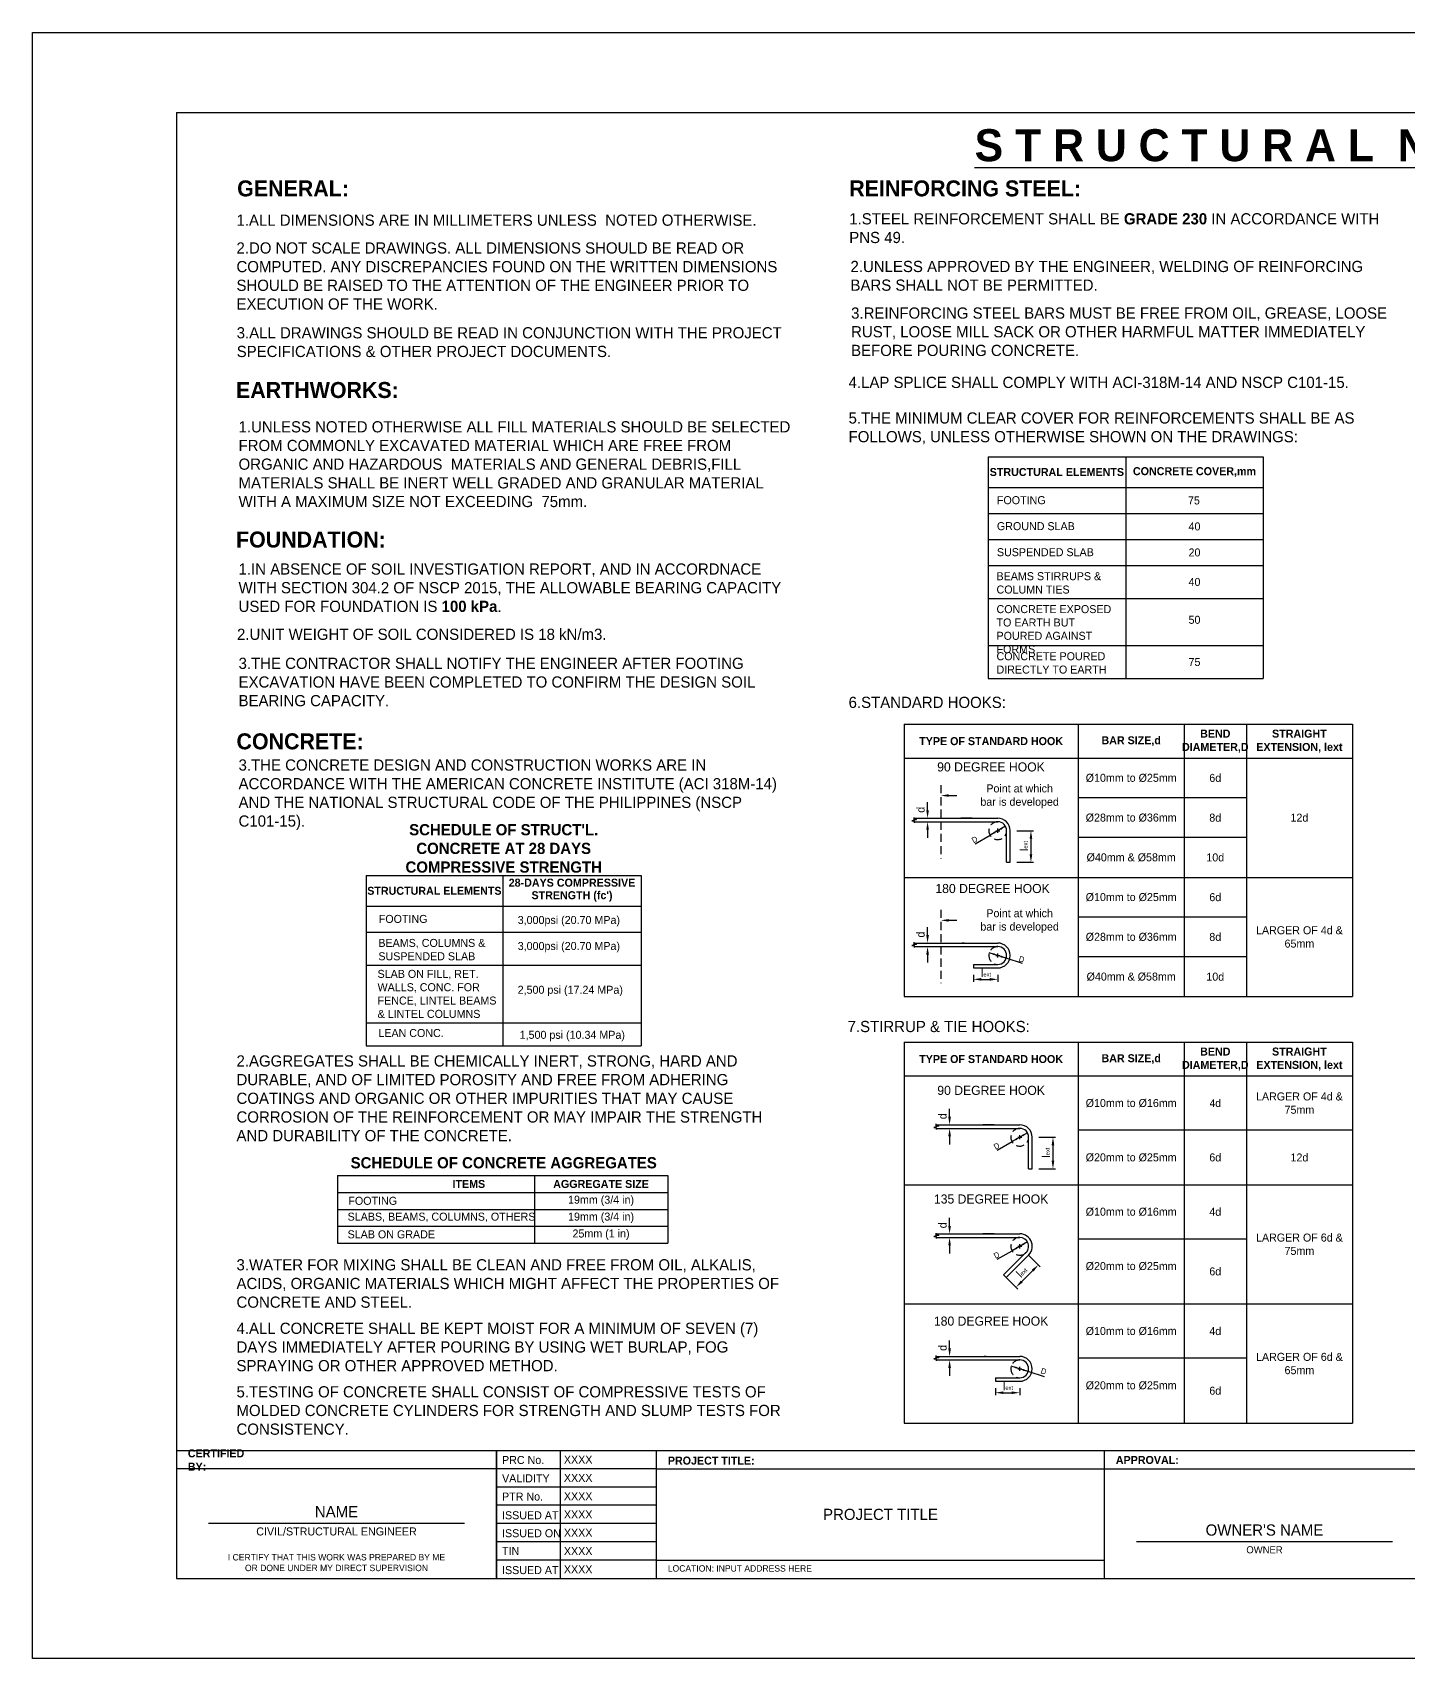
# Paper-space layout 'S1' of a CAD drawing. Header units: millimetres. Extents: x -179 to 583, y -1690 to -1182.
# Drawn here: x -179 to 251, y -1690 to -1182 of the extents above; entities that cross this region are included whole.
import ezdxf
from ezdxf.enums import TextEntityAlignment as Align

# ---------------------------------------------------------------- set-up
doc = ezdxf.new("R2010")
doc.units = ezdxf.units.MM
doc.linetypes.add('HIDDEN2', pattern=[4.7625, 3.175, -1.5875])
for name, color, linetype in [('G-ANNO-DIM', 106, 'Continuous'), ('G-ANNO-SYMBOLS', 4, 'Continuous'), ('G-ANNO-TEXT', 7, 'Continuous'), ('TB-BORDER THIN', 82, 'Continuous'), ('TB-BORDER THK', 152, 'Continuous'), ('TB-TEXT', 240, 'Continuous')]:
    doc.layers.add(name, color=color, linetype=linetype)
doc.layers.add('G-PAPER', color=176, linetype='Continuous', plot=False)
doc.styles.add('Century', font='GOTHIC.TTF')
doc.styles.add('Century Bold', font='GOTHICB.TTF')

# ---------------------------------------------------------------- blocks, each defined once
blk = doc.blocks.new('Project_Title')
at = {"layer": 'TB-TEXT', "insert": (70, 14.29), "char_height": 3.5, "width": 95.4462, "attachment_point": 5, "style": 'Century'}
blk.add_mtext('PROJECT TITLE', dxfattribs=at)
blk = doc.blocks.new('Project_Address')
at = {"layer": 'TB-TEXT', "insert": (3.54, 3.12), "char_height": 2, "width": 134.8115, "attachment_point": 4, "style": 'Century'}
blk.add_mtext('LOCATION: INPUT ADDRESS HERE', dxfattribs=at)
blk = doc.blocks.new('Project_Owner')
at = {"layer": 'TB-TEXT', "style": 'Century'}
blk.add_text("OWNER'S NAME", height=3.5, dxfattribs=at).set_placement((50, 13.38), align=Align.CENTER)
blk = doc.blocks.new('Tblock_20X30_Structl')
at = {"layer": 'G-PAPER', "ltscale": 100}
blk.add_lwpolyline([(0, 508), (762, 508), (762, 0), (0, 0)], close=True, dxfattribs=at)
at = {"layer": 'TB-BORDER THIN'}
for p, q in [((145, 59.29), (45, 59.29)), ((195, 59.29), (145, 59.29)), ((195, 59.29), (335, 59.29)), ((335, 59.29), (435, 59.29)), ((195, 53.57), (145, 53.57)), ((195, 47.86), (145, 47.86)), ((135, 42.14), (55, 42.14)), ((195, 42.14), (145, 42.14)), ((195, 36.43), (145, 36.43)), ((425, 36.43), (345, 36.43)), ((195, 30.71), (145, 30.71)), ((195, 30.71), (335, 30.71))]:
    blk.add_line(p, q, dxfattribs=at)
at = {"layer": 'TB-BORDER THK'}
for p, q in [((45, 483), (45, 25)), ((45, 483), (737, 483)), ((45, 65), (737, 65)), ((145, 65), (145, 25)), ((145, 25), (145, 65)), ((165, 25), (165, 65)), ((195, 25), (195, 65)), ((335, 25), (335, 65)), ((45, 25), (737, 25))]:
    blk.add_line(p, q, dxfattribs=at)
for name, p in [('Project_Title', (195, 30.71)), ('Project_Owner', (335, 25)), ('Project_Address', (195, 25))]:
    blk.add_blockref(name, p)
at = {"layer": 'TB-TEXT', "color": 7, "style": 'Century'}
blk.add_text('NAME', height=3.5, dxfattribs=at).set_placement((95, 44.09), align=Align.CENTER)
at = {"layer": 'TB-TEXT'}
for s, insert, char_height, width, attachment_point, style in [('CERTIFIED BY:', (48.54, 62), 2.5, 22.6493, 4, 'Century Bold'), ('PRC No.', (146.73, 62), 2.5, 22.6493, 4, 'Century'), ('PROJECT TITLE:', (198.54, 61.81), 2.5, 33.4675, 4, 'Century Bold'), ('APPROVAL:', (338.54, 62), 2.5, 33.4675, 4, 'Century Bold'), ('VALIDITY', (146.73, 56.29), 2.5, 22.6493, 4, 'Century'), ('PTR No. ', (146.73, 50.58), 2.5, 22.6493, 4, 'Century'), ('ISSUED AT ', (146.73, 44.73), 2.5, 22.6493, 4, 'Century'), ('ISSUED ON', (146.73, 39.11), 2.5, 22.6493, 4, 'Century'), ('TIN', (146.73, 33.61), 2.5, 22.6493, 4, 'Century'), ('OWNER', (385, 33.95), 2.215, 70.8835, 5, 'Century'), ('ISSUED AT', (146.73, 27.59), 2.5, 22.6493, 4, 'Century')]:
    blk.add_mtext(s, dxfattribs=dict(at, insert=insert, char_height=char_height, width=width, attachment_point=attachment_point, style=style))
at = {"layer": 'TB-TEXT', "color": 7, "style": 'Century'}
for s, insert, char_height, width, attachment_point in [('XXXX', (166.06, 62.14), 2.5, 28.9356, 4), ('XXXX', (166.06, 56.43), 2.5, 28.9356, 4), ('XXXX', (166.06, 50.71), 2.5, 28.9356, 4), ('XXXX', (166.06, 45), 2.5, 28.9356, 4), ('CIVIL/STRUCTURAL ENGINEER', (95, 39.67), 2.5, 70.8835, 5), ('XXXX', (166.06, 39.29), 2.5, 28.9356, 4), ('I CERTIFY THAT THIS WORK WAS PREPARED BY ME \\POR DONE UNDER MY DIRECT SUPERVISION', (95, 29.94), 2, 80, 5), ('XXXX', (166.06, 33.57), 2.5, 28.9356, 4), ('XXXX', (166.06, 27.86), 2.5, 28.9356, 4)]:
    blk.add_mtext(s, dxfattribs=dict(at, insert=insert, char_height=char_height, width=width, attachment_point=attachment_point))

psp = doc.layouts.new('S1')

# ---------------------------------------------------------------- linework, layer by layer
at = {"color": 6}
for p, q in [((120.03, -1314.96), (206.04, -1314.96)), ((120.03, -1314.96), (120.03, -1384.26)), ((163.04, -1314.96), (163.04, -1384.26)), ((206.04, -1314.96), (206.04, -1384.26)), ((120.03, -1324.59), (206.04, -1324.59)), ((120.03, -1384.26), (206.04, -1384.26)), ((-74.33, -1445.79), (11.68, -1445.79)), ((-74.33, -1445.79), (-74.33, -1499.01)), ((-31.65, -1445.79), (-31.65, -1499.01)), ((11.68, -1445.79), (11.68, -1499.01)), ((-74.33, -1455.42), (11.68, -1455.42)), ((-74.33, -1499.01), (11.68, -1499.01)), ((-83.22, -1539.57), (19.92, -1539.57)), ((-83.22, -1539.57), (-83.22, -1560.68)), ((-21.73, -1539.57), (-21.73, -1560.68)), ((19.92, -1539.57), (19.92, -1560.68)), ((-83.22, -1544.84), (19.92, -1544.84)), ((-83.22, -1560.68), (19.92, -1560.68))]:
    psp.add_line(p, q, dxfattribs=at)
for p, q in [((120.03, -1332.71), (206.04, -1332.71)), ((120.03, -1340.84), (206.04, -1340.84)), ((120.03, -1348.96), (206.04, -1348.96)), ((120.03, -1359.25), (206.04, -1359.25)), ((120.03, -1373.97), (206.04, -1373.97)), ((-74.33, -1463.54), (11.68, -1463.54)), ((-74.33, -1473.84), (11.68, -1473.84)), ((-74.33, -1491.89), (11.68, -1491.89)), ((-83.22, -1550.12), (19.92, -1550.12)), ((-83.22, -1555.4), (19.92, -1555.4))]:
    psp.add_line(p, q)
at = {"layer": 'G-ANNO-DIM', "linetype": 'HIDDEN2', "ltscale": 0.8}
for p, q in [((105.27, -1417.55), (105.27, -1440.51)), ((105.27, -1456.53), (105.27, -1479.5))]:
    psp.add_line(p, q, dxfattribs=at)
at = {"layer": 'G-ANNO-DIM', "ltscale": 0.2}
for p, q in [((107.77, -1420.84), (110.27, -1420.84)), ((101.13, -1425.43), (101.13, -1422.93)), ((97.72, -1428.3), (96.24, -1428.74)), ((96.24, -1428.74), (96.98, -1428.74)), ((96.98, -1428.3), (96.98, -1427.69)), ((96.98, -1427.93), (123.06, -1427.93)), ((96.98, -1428.3), (97.72, -1428.3)), ((96.98, -1428.74), (96.98, -1429.35)), ((96.98, -1429.04), (123.06, -1429.04)), ((99.74, -1427.93), (100.33, -1427.93)), ((99.74, -1429.04), (100.33, -1429.04)), ((101.13, -1431.54), (101.13, -1434.04)), ((115.09, -1427.93), (111.49, -1427.93)), ((125.46, -1430.44), (120.65, -1433.2)), ((122.42, -1431.82), (123.69, -1431.82)), ((123.06, -1432.46), (123.06, -1431.18)), ((125.83, -1441.68), (125.83, -1431.82)), ((126.94, -1441.68), (126.94, -1431.82)), ((129.07, -1431.82), (134.24, -1431.82)), ((116.01, -1435.87), (120.65, -1433.2)), ((133.44, -1434.32), (133.44, -1439.18)), ((125.83, -1441.68), (126.94, -1441.68)), ((129.07, -1441.68), (134.24, -1441.68)), ((101.13, -1464.42), (101.13, -1461.92)), ((107.77, -1459.82), (110.27, -1459.82)), ((97.72, -1467.26), (96.24, -1467.7)), ((96.24, -1467.7), (96.98, -1467.7)), ((96.98, -1467.26), (96.98, -1466.65)), ((96.98, -1466.92), (123.06, -1466.92)), ((96.98, -1467.26), (97.72, -1467.26)), ((96.98, -1467.7), (96.98, -1468.31)), ((96.98, -1468.03), (123.06, -1468.03)), ((99.74, -1466.92), (100.33, -1466.92)), ((99.74, -1468.03), (100.33, -1468.03)), ((112.6, -1466.92), (111.91, -1466.92)), ((101.13, -1470.53), (101.13, -1473.03)), ((125.69, -1471.67), (120.42, -1469.94)), ((122.42, -1470.81), (123.69, -1470.81)), ((123.06, -1471.44), (123.06, -1470.17)), ((130.78, -1473.33), (125.69, -1471.67)), ((115.46, -1473.58), (123.06, -1473.58)), ((115.46, -1473.58), (115.46, -1474.69)), ((115.46, -1474.69), (123.06, -1474.69)), ((115.46, -1476.82), (115.46, -1479.06)), ((117.96, -1478.26), (120.56, -1478.26)), ((123.06, -1476.82), (123.06, -1479.06)), ((108.01, -1521.2), (108.01, -1518.7)), ((103.86, -1524.06), (103.86, -1523.45)), ((103.86, -1523.7), (129.94, -1523.7)), ((106.62, -1523.7), (107.21, -1523.7)), ((121.97, -1523.7), (118.37, -1523.7)), ((104.6, -1524.06), (103.12, -1524.5)), ((103.12, -1524.5), (103.86, -1524.5)), ((103.86, -1524.06), (104.6, -1524.06)), ((103.86, -1524.5), (103.86, -1525.12)), ((103.86, -1524.81), (129.94, -1524.81)), ((106.62, -1524.81), (107.21, -1524.81)), ((108.01, -1527.31), (108.01, -1529.81)), ((122.89, -1531.64), (127.53, -1528.97)), ((132.34, -1526.2), (127.53, -1528.97)), ((129.3, -1527.59), (130.57, -1527.59)), ((129.94, -1528.22), (129.94, -1526.95)), ((132.71, -1537.44), (132.71, -1527.59)), ((133.82, -1537.44), (133.82, -1527.59)), ((135.95, -1527.59), (141.12, -1527.59)), ((140.32, -1530.09), (140.32, -1534.94)), ((132.71, -1537.44), (133.82, -1537.44)), ((135.95, -1537.44), (141.12, -1537.44)), ((108.01, -1555.27), (108.01, -1552.77)), ((104.6, -1558.14), (103.12, -1558.58)), ((103.12, -1558.58), (103.86, -1558.58)), ((103.86, -1558.14), (103.86, -1557.53)), ((103.86, -1557.77), (129.94, -1557.77)), ((103.86, -1558.14), (104.6, -1558.14)), ((103.86, -1558.58), (103.86, -1559.19)), ((103.86, -1558.89), (129.94, -1558.89)), ((106.62, -1557.77), (107.21, -1557.77)), ((106.62, -1558.89), (107.21, -1558.89)), ((121.97, -1557.77), (118.37, -1557.77)), ((108.01, -1561.39), (108.01, -1563.89)), ((122.89, -1565.71), (127.53, -1563.04)), ((124.91, -1570.58), (131.88, -1563.6)), ((125.7, -1571.36), (132.67, -1564.39)), ((132.34, -1560.28), (127.53, -1563.04)), ((129.3, -1561.66), (130.57, -1561.66)), ((129.94, -1562.3), (129.94, -1561.02)), ((132.67, -1564.39), (136.32, -1568.04)), ((133.99, -1569.25), (130.55, -1572.68)), ((125.7, -1571.36), (124.91, -1570.58)), ((125.7, -1571.36), (129.35, -1575.02)), ((108.01, -1593.56), (108.01, -1591.06)), ((104.6, -1596.43), (103.12, -1596.87)), ((103.12, -1596.87), (103.86, -1596.87)), ((103.86, -1596.43), (103.86, -1595.82)), ((103.86, -1596.06), (129.94, -1596.06)), ((103.86, -1596.43), (104.6, -1596.43)), ((103.86, -1596.87), (103.86, -1597.48)), ((103.86, -1597.18), (129.94, -1597.18)), ((106.62, -1596.06), (107.21, -1596.06)), ((106.62, -1597.18), (107.21, -1597.18)), ((108.01, -1599.68), (108.01, -1602.18)), ((119.48, -1596.06), (118.79, -1596.06)), ((132.57, -1600.81), (127.3, -1599.09)), ((129.3, -1599.95), (130.57, -1599.95)), ((129.94, -1600.59), (129.94, -1599.31)), ((122.34, -1602.73), (129.94, -1602.73)), ((122.34, -1602.73), (122.34, -1603.84)), ((122.34, -1603.84), (129.94, -1603.84)), ((137.66, -1602.48), (132.57, -1600.81)), ((122.34, -1605.96), (122.34, -1608.21)), ((124.84, -1607.41), (127.44, -1607.41)), ((129.94, -1605.96), (129.94, -1608.21))]:
    psp.add_line(p, q, dxfattribs=at)
at = {"layer": 'G-ANNO-DIM', "linetype": 'HIDDEN2', "ltscale": 0.8}
for centre, end in [((123.06, -1431.82), 341.8887), ((123.06, -1470.81), 270), ((129.94, -1527.59), 341.8887), ((129.94, -1561.66), 341.8887), ((129.94, -1599.95), 270)]:
    psp.add_arc(centre, 2.78, 90, end, dxfattribs=at)
at = {"layer": 'G-ANNO-DIM', "ltscale": 0.2}
for centre, radius, start in [((123.06, -1431.82), 3.89, 0), ((123.06, -1431.82), 2.78, 0), ((123.06, -1470.81), 3.89, 270), ((123.06, -1470.81), 2.78, 270), ((129.94, -1527.59), 3.89, 0), ((129.94, -1527.59), 2.78, 0), ((129.94, -1561.66), 3.89, 308.3104), ((129.94, -1561.66), 2.78, 307.0809), ((129.94, -1599.95), 3.89, 270), ((129.94, -1599.95), 2.78, 270)]:
    psp.add_arc(centre, radius, start, 90, dxfattribs=at)
for points in [[(107.77, -1420.42), (107.77, -1421.25), (105.27, -1420.84)], [(100.72, -1425.43), (101.55, -1425.43), (101.13, -1427.93)], [(100.72, -1431.54), (101.55, -1431.54), (101.13, -1429.04)], [(122.04, -1432.07), (122.33, -1432.58), (120.65, -1433.2)], [(123.78, -1431.06), (124.08, -1431.57), (125.46, -1430.44)], [(133.02, -1434.32), (133.85, -1434.32), (133.44, -1431.82)], [(133.02, -1439.18), (133.85, -1439.18), (133.44, -1441.68)], [(107.77, -1459.41), (107.77, -1460.24), (105.27, -1459.82)], [(100.72, -1464.42), (101.55, -1464.42), (101.13, -1466.92)], [(100.72, -1470.53), (101.55, -1470.53), (101.13, -1468.03)], [(122.19, -1470.21), (122.01, -1470.77), (120.42, -1469.94)], [(124.11, -1470.84), (123.92, -1471.4), (125.69, -1471.67)], [(117.96, -1477.84), (117.96, -1478.68), (115.46, -1478.26)], [(120.56, -1477.84), (120.56, -1478.68), (123.06, -1478.26)], [(107.6, -1521.2), (108.43, -1521.2), (108.01, -1523.7)], [(107.6, -1527.31), (108.43, -1527.31), (108.01, -1524.81)], [(128.92, -1527.83), (129.21, -1528.34), (127.53, -1528.97)], [(130.66, -1526.83), (130.96, -1527.34), (132.34, -1526.2)], [(139.9, -1530.09), (140.73, -1530.09), (140.32, -1527.59)], [(139.9, -1534.94), (140.73, -1534.94), (140.32, -1537.44)], [(107.6, -1555.27), (108.43, -1555.27), (108.01, -1557.77)], [(107.6, -1561.39), (108.43, -1561.39), (108.01, -1558.89)], [(128.92, -1561.91), (129.21, -1562.42), (127.53, -1563.04)], [(130.66, -1560.9), (130.96, -1561.41), (132.34, -1560.28)], [(133.69, -1568.95), (134.28, -1569.54), (135.76, -1567.48)], [(130.26, -1572.39), (130.85, -1572.98), (128.78, -1574.45)], [(107.6, -1593.56), (108.43, -1593.56), (108.01, -1596.06)], [(107.6, -1599.68), (108.43, -1599.68), (108.01, -1597.18)], [(129.07, -1599.36), (128.89, -1599.92), (127.3, -1599.09)], [(130.99, -1599.98), (130.8, -1600.54), (132.57, -1600.81)], [(124.84, -1606.99), (124.84, -1607.82), (122.34, -1607.41)], [(127.44, -1606.99), (127.44, -1607.82), (129.94, -1607.41)]]:
    psp.add_solid(points, dxfattribs=at)
at = {"layer": 'G-ANNO-SYMBOLS', "color": 6}
for p, q in [((93.78, -1398.57), (93.78, -1483.65)), ((93.78, -1398.57), (233.89, -1398.57)), ((148.2, -1398.57), (148.2, -1483.65)), ((181.32, -1398.57), (181.32, -1483.65)), ((200.77, -1398.57), (200.77, -1483.65)), ((233.89, -1398.57), (233.89, -1483.65)), ((93.78, -1409.13), (233.89, -1409.13)), ((93.78, -1446.39), (233.89, -1446.39)), ((93.78, -1483.65), (233.89, -1483.65)), ((93.78, -1497.9), (93.78, -1616.94)), ((93.78, -1497.9), (233.89, -1497.9)), ((148.2, -1497.9), (148.2, -1616.94)), ((181.32, -1497.9), (181.32, -1616.94)), ((200.77, -1497.9), (200.77, -1616.94)), ((233.89, -1497.9), (233.89, -1616.94)), ((93.78, -1508.45), (233.89, -1508.45)), ((93.78, -1542.41), (233.89, -1542.41)), ((93.78, -1579.68), (233.89, -1579.68)), ((93.78, -1616.94), (233.89, -1616.94))]:
    psp.add_line(p, q, dxfattribs=at)
at = {"layer": 'G-ANNO-SYMBOLS'}
for p, q in [((200.77, -1421.55), (148.2, -1421.55)), ((200.77, -1433.97), (148.2, -1433.97)), ((200.77, -1458.81), (148.2, -1458.81)), ((200.77, -1471.23), (148.2, -1471.23)), ((233.89, -1525.43), (148.2, -1525.43)), ((200.77, -1559.39), (148.2, -1559.39)), ((200.77, -1596.66), (148.2, -1596.66))]:
    psp.add_line(p, q, dxfattribs=at)

# ---------------------------------------------------------------- block references
psp.add_blockref('Tblock_20X30_Structl', (-178.58, -1690.44))

# ---------------------------------------------------------------- texts
at = {"style": 'Century'}
for s, insert, char_height, width, attachment_point in [('{\\fCentury Gothic|b1|i0|c0|p34;\\LS T R U C T U R A L  N O T E S}', (212.42, -1217.72), 10, 692, 5), ('{\\fCentury Gothic|b1|i0|c0|p34;GENERAL:}', (-114.62, -1228.64), 5, 87.1864, 1), ('{\\fCentury Gothic|b1|i0|c0|p34;REINFORCING STEEL:}', (76.66, -1228.64), 5, 87.1864, 1), ('{\\fCentury Gothic|b1|i0|c0|p34;EARTHWORKS:}', (-114.99, -1291.63), 5, 87.1864, 1), ('FOOTING', (122.8, -1327.3), 2.5, 38.7217, 1), ('75', (184.38, -1328.65), 2.5, 43.3301, 5), ('GROUND SLAB', (122.8, -1335.42), 2.5, 38.7217, 1), ('40', (184.54, -1336.77), 2.5, 43.3301, 5), ('{\\fCentury Gothic|b1|i0|c0|p34;FOUNDATION:}', (-114.97, -1338.34), 5, 87.1864, 1), ('SUSPENDED SLAB', (122.8, -1343.55), 2.5, 38.7217, 1), ('20', (184.54, -1344.9), 2.5, 43.3301, 5), ('BEAMS STIRRUPS & COLUMN TIES', (122.68, -1351.05), 2.5, 38.7217, 1), ('40', (184.54, -1354.11), 2.5, 43.3301, 5), ('CONCRETE EXPOSED TO EARTH BUT POURED AGAINST FORMS', (122.68, -1361.34), 2.5, 38.7217, 1), ('50', (184.54, -1365.94), 2.5, 43.3301, 5), ('CONCRETE POURED DIRECTLY TO EARTH', (122.68, -1376.06), 2.5, 38.7217, 1), ('75', (184.54, -1379.12), 2.5, 43.3301, 5), ('{\\fCentury Gothic|b1|i0|c0|p34;CONCRETE:}', (-114.83, -1401.4), 5, 87.1864, 1), ('{\\fCentury Gothic|b1|i0|c0|p34;BEND DIAMETER,D}', (191.04, -1403.85), 2.5, 19.4454, 5), ('{\\fCentury Gothic|b1|i0|c0|p34;STRAIGHT EXTENSION, lext}', (217.33, -1403.85), 2.5, 33.1219, 5), ('{\\fCentury Gothic|b1|i0|c0|p34;TYPE OF STANDARD HOOK}', (120.99, -1403.85), 2.5, 54.4189, 5), ('{\\fCentury Gothic|b1|i0|c0|p34;BAR SIZE,d}', (164.76, -1403.85), 2.5, 33.1219, 5), ('90 DEGREE HOOK', (120.95, -1411.91), 2.8463, 63.0853, 5), ('%%C10mm to %%C25mm', (164.76, -1415.34), 2.5, 33.1219, 5), ('6d', (191.04, -1415.34), 2.5, 19.4454, 5), ('%%C28mm to %%C36mm', (164.76, -1427.76), 2.5, 33.1219, 5), ('8d', (191.04, -1427.76), 2.5, 19.4454, 5), ('12d', (217.33, -1427.76), 2.5, 33.1219, 5), ("{\\fCentury Gothic|b1|i0|c0|p34;SCHEDULE OF STRUCT'L. CONCRETE AT 28 DAYS COMPRESSIVE STRENGTH}", (-31.33, -1437.37), 3.5, 86.0107, 5), ('%%C40mm & %%C58mm', (164.76, -1440.18), 2.5, 33.1219, 5), ('10d', (191.04, -1440.18), 2.5, 19.4454, 5), ('180 DEGREE HOOK', (121.44, -1449.9), 2.8463, 63.0853, 5), ('%%C10mm to %%C25mm', (164.76, -1452.6), 2.5, 33.1219, 5), ('6d', (191.04, -1452.6), 2.5, 19.4454, 5), ('FOOTING', (-70.37, -1458.13), 2.5, 14.9092, 1), ('{\\C6;3,000psi (20.70 MPa)}', (-26.95, -1458.46), 2.5, 38.6279, 1), ('\\A1;LARGER OF 4d & 65mm', (217.33, -1465.02), 2.5, 33.1219, 5), ('BEAMS, COLUMNS & SUSPENDED SLAB', (-70.5, -1465.63), 2.5, 38.8441, 1), ('{\\C6;3,000psi (20.70 MPa)}', (-26.95, -1466.58), 2.5, 38.6279, 1), ('%%C28mm to %%C36mm', (164.76, -1465.02), 2.5, 33.1219, 5), ('8d', (191.04, -1465.02), 2.5, 19.4454, 5), ('SLAB ON FILL, RET.  WALLS, CONC. FOR FENCE, LINTEL BEAMS \\P& LINTEL COLUMNS', (-70.75, -1475.3), 2.5, 39.096, 1), ('%%C40mm & %%C58mm', (164.76, -1477.44), 2.5, 33.1219, 5), ('10d', (191.04, -1477.44), 2.5, 19.4454, 5), ('2,500 psi (17.24 MPa)', (-26.97, -1480.26), 2.5, 38.6279, 1), ('LEAN CONC.', (-70.5, -1495.05), 2.5, 38.8506, 4), ('1,500 psi (10.34 MPa)', (-26.34, -1494.34), 2.5, 38.6279, 1), ('{\\fCentury Gothic|b1|i0|c0|p34;TYPE OF STANDARD HOOK}', (120.99, -1503.18), 2.5, 54.4189, 5), ('{\\fCentury Gothic|b1|i0|c0|p34;BAR SIZE,d}', (164.76, -1503.18), 2.5, 33.1219, 5), ('{\\fCentury Gothic|b1|i0|c0|p34;BEND DIAMETER,D}', (191.04, -1503.18), 2.5, 19.4454, 5), ('{\\fCentury Gothic|b1|i0|c0|p34;STRAIGHT EXTENSION, lext}', (217.33, -1503.18), 2.5, 33.1219, 5), ('90 DEGREE HOOK', (120.99, -1512.96), 2.8463, 54.4189, 5), ('\\A1;LARGER OF 4d & 75mm', (217.33, -1516.94), 2.5, 33.1219, 5), ('%%C10mm to %%C16mm', (164.76, -1516.94), 2.5, 33.1219, 5), ('4d', (191.04, -1516.94), 2.375, 19.4454, 5), ('{\\fCentury Gothic|b1|i0|c0|p34;SCHEDULE OF CONCRETE AGGREGATES}', (-31.33, -1535.59), 3.5, 123.6314, 5), ('%%C20mm to %%C25mm', (164.76, -1533.92), 2.5, 33.1219, 5), ('6d', (191.04, -1533.92), 2.5, 19.4454, 5), ('12d', (217.33, -1533.92), 2.5, 33.1219, 5), ('{\\fCentury Gothic|b1|i0|c0|p34;ITEMS}', (-42.23, -1542.2), 2.5, 81.985, 5), ('{\\fCentury Gothic|b1|i0|c0|p34;AGGREGATE SIZE}', (-0.91, -1542.2), 2.5, 41.6464, 5), ('FOOTING', (-79.87, -1546.2), 2.5, 77.1301, 1), ('19mm (3/4 in)', (-0.91, -1547.48), 2.5, 41.6464, 5), ('135 DEGREE HOOK', (120.99, -1546.91), 2.8463, 54.4189, 5), ('SLABS, BEAMS, COLUMNS, OTHERS', (-80.11, -1551.15), 2.5, 77.1301, 1), ('19mm (3/4 in)', (-0.91, -1552.76), 2.5, 41.6464, 5), ('%%C10mm to %%C16mm', (164.76, -1550.9), 2.5, 33.1219, 5), ('4d', (191.04, -1550.9), 2.5, 19.4454, 5), ('SLAB ON GRADE', (-80.11, -1556.67), 2.5, 77.1301, 1), ('25mm (1 in)', (-0.91, -1558.04), 2.5, 41.6464, 5), ('\\A1;LARGER OF 6d & 75mm', (217.33, -1561.04), 2.5, 33.1219, 5), ('%%C20mm to %%C25mm', (164.76, -1567.88), 2.5, 33.1219, 5), ('6d', (191.04, -1569.53), 2.5, 19.4454, 5), ('180 DEGREE HOOK', (120.99, -1585.05), 2.8463, 54.4189, 5), ('%%C10mm to %%C16mm', (164.76, -1588.17), 2.5, 33.1219, 5), ('4d', (191.04, -1588.17), 2.5, 19.4454, 5), ('\\A1;LARGER OF 6d & 65mm', (217.33, -1598.31), 2.5, 33.1219, 5), ('%%C20mm to %%C25mm', (164.76, -1605.14), 2.5, 33.1219, 5), ('6d', (191.04, -1606.8), 2.5, 19.4454, 5)]:
    psp.add_mtext(s, dxfattribs=dict(at, insert=insert, char_height=char_height, width=width, attachment_point=attachment_point))
at = {"char_height": 2.5, "attachment_point": 5, "line_spacing_factor": 0.941432, "style": 'Century'}
for s, insert, width in [('{\\fCentury Gothic|b1|i0|c0|p34;STRUCTURAL ELEMENTS}', (141.54, -1319.77), 43.0054), ('{\\fCentury Gothic|b1|i0|c0|p34;CONCRETE COVER,mm}', (184.54, -1319.77), 43.0054), ("{\\fCentury Gothic|b1|i0|c0|p34;28-DAYS COMPRESSIVE STRENGTH (fc')}", (-9.99, -1450.39), 43.3301), ('{\\fCentury Gothic|b1|i0|c0|p34;STRUCTURAL ELEMENTS}', (-52.99, -1450.61), 42.6807)]:
    psp.add_mtext(s, dxfattribs=dict(at, insert=insert, width=width))
at = {"layer": 'G-ANNO-DIM', "style": 'Century'}
for rotation, p in [(29.9102, (115.54, -1435.76)), (341.8887, (129.44, -1472.55)), (29.9102, (122.42, -1531.53)), (29.9102, (122.42, -1565.6)), (341.8887, (136.32, -1601.28))]:
    psp.add_text('D', height=1.77, rotation=rotation, dxfattribs=at).set_placement(p)
at = {"layer": 'G-ANNO-DIM', "ltscale": 0.2, "char_height": 2.5, "width": 36.0415, "attachment_point": 5, "style": 'Century'}
for insert in [(129.9, -1421.07), (129.9, -1460.06)]:
    psp.add_mtext('\\A1;Point at which\\Pbar is developed', dxfattribs=dict(at, insert=insert))
at = {"layer": 'G-ANNO-DIM', "ltscale": 0.2, "attachment_point": 5, "style": 'Century'}
for s, insert, char_height, rotation in [('\\A1;d', (98.96, -1425.28), 2.5, 90), ('\\A1;ext', (131.75, -1436.22), 1.304, 90), ('\\A1;l', (131.27, -1437.81), 2.5, 90), ('\\A1;d', (98.96, -1464.27), 2.5, 90), ('\\A1;d', (105.84, -1521.05), 2.5, 90), ('\\A1;l', (138.15, -1533.57), 2.5, 90), ('\\A1;ext', (138.62, -1531.99), 1.304, 90), ('\\A1;d', (105.84, -1555.12), 2.5, 90), ('\\A1;l', (129.67, -1570.49), 2.5, 45), ('\\A1;ext', (131.13, -1569.71), 1.304, 45), ('\\A1;d', (105.84, -1593.41), 2.5, 90)]:
    psp.add_mtext(s, dxfattribs=dict(at, insert=insert, char_height=char_height, rotation=rotation))
for s, insert, char_height in [('\\A1;l', (118.2, -1476.24), 2.5), ('\\A1;ext', (119.78, -1476.72), 1.304), ('\\A1;l', (125.08, -1605.39), 2.5), ('\\A1;ext', (126.66, -1605.86), 1.304)]:
    psp.add_mtext(s, dxfattribs=dict(at, insert=insert, char_height=char_height))
at = {"layer": 'G-ANNO-TEXT', "color": 7, "char_height": 3.5, "attachment_point": 1, "style": 'Century'}
for s, insert, width in [('1.ALL DIMENSIONS ARE IN MILLIMETERS UNLESS  NOTED OTHERWISE.', (-114.84, -1239.32), 173.4952), ('1.STEEL REINFORCEMENT SHALL BE {\\fCentury Gothic|b1|i0|c0|p34;\\C6;GRADE 230} IN ACCORDANCE WITH PNS 49.', (76.66, -1238.89), 173.2861), ('2.DO NOT SCALE DRAWINGS. ALL DIMENSIONS SHOULD BE READ OR COMPUTED. ANY DISCREPANCIES FOUND ON THE WRITTEN DIMENSIONS SHOULD BE RAISED TO THE ATTENTION OF THE ENGINEER PRIOR TO EXECUTION OF THE WORK.', (-114.84, -1248), 173.4952), ('2.UNLESS APPROVED BY THE ENGINEER, WELDING OF REINFORCING BARS SHALL NOT BE PERMITTED.', (77.04, -1253.78), 172.904), ('3.REINFORCING STEEL BARS MUST BE FREE FROM OIL, GREASE, LOOSE RUST, LOOSE MILL SACK OR OTHER HARMFUL MATTER IMMEDIATELY BEFORE POURING CONCRETE.', (77.24, -1268.34), 172.7053), ('3.ALL DRAWINGS SHOULD BE READ IN CONJUNCTION WITH THE PROJECT SPECIFICATIONS & OTHER PROJECT DOCUMENTS. ', (-114.77, -1274.5), 173.4319), ('4.LAP SPLICE SHALL COMPLY WITH ACI-318M-14 AND NSCP C101-15.', (76.45, -1290), 183.1784), ('1.UNLESS NOTED OTHERWISE ALL FILL MATERIALS SHOULD BE SELECTED FROM COMMONLY EXCAVATED MATERIAL WHICH ARE FREE FROM ORGANIC AND HAZARDOUS  MATERIALS AND GENERAL DEBRIS,FILL MATERIALS SHALL BE INERT WELL GRADED AND GRANULAR MATERIAL WITH A MAXIMUM SIZE NOT EXCEEDING  75mm.', (-114.19, -1303.88), 172.8517), ('5.THE MINIMUM CLEAR COVER FOR REINFORCEMENTS SHALL BE AS FOLLOWS, UNLESS OTHERWISE SHOWN ON THE DRAWINGS:', (76.44, -1301.12), 173.5045), ('1.IN ABSENCE OF SOIL INVESTIGATION REPORT, AND IN ACCORDNACE WITH SECTION 304.2 OF NSCP 2015, THE ALLOWABLE BEARING CAPACITY USED FOR FOUNDATION IS {\\fCentury Gothic|b1|i0|c0|p34;\\C6;100 kPa}.', (-114.19, -1348.31), 172.8517), ('\\pi-10.5,l10.5,t10.5;2.UNIT WEIGHT OF SOIL CONSIDERED IS 18 kN/m3.', (-114.67, -1368.7), 173.3254), ('3.THE CONTRACTOR SHALL NOTIFY THE ENGINEER AFTER FOOTING EXCAVATION HAVE BEEN COMPLETED TO CONFIRM THE DESIGN SOIL BEARING CAPACITY.', (-114.19, -1377.77), 172.8517), ('\\pi-10.5,l10.5,t10.5;6.STANDARD HOOKS:', (76.45, -1389.97), 183.1877), ('3.THE CONCRETE DESIGN AND CONSTRUCTION WORKS ARE IN ACCORDANCE WITH THE AMERICAN CONCRETE INSTITUTE (ACI 318M-14) AND THE NATIONAL STRUCTURAL CODE OF THE PHILIPPINES (NSCP C101-15).', (-114.19, -1409.54), 172.8517), ('\\pi-10.5,l10.5,t10.5;7.STIRRUP & TIE HOOKS:', (76.14, -1491.24), 183.1877), ('2.AGGREGATES SHALL BE CHEMICALLY INERT, STRONG, HARD AND DURABLE, AND OF LIMITED POROSITY AND FREE FROM ADHERING COATINGS AND ORGANIC OR OTHER IMPURITIES THAT MAY CAUSE CORROSION OF THE REINFORCEMENT OR MAY IMPAIR THE STRENGTH AND DURABILITY OF THE CONCRETE.', (-114.83, -1502), 173.4865), ('3.WATER FOR MIXING SHALL BE CLEAN AND FREE FROM OIL, ALKALIS, ACIDS, ORGANIC MATERIALS WHICH MIGHT AFFECT THE PROPERTIES OF CONCRETE AND STEEL.', (-114.83, -1565.69), 173.4865), ('4.ALL CONCRETE SHALL BE KEPT MOIST FOR A MINIMUM OF SEVEN (7) DAYS IMMEDIATELY AFTER POURING BY USING WET BURLAP, FOG SPRAYING OR OTHER APPROVED METHOD.', (-114.83, -1585.53), 173.4865), ('5.TESTING OF CONCRETE SHALL CONSIST OF COMPRESSIVE TESTS OF MOLDED CONCRETE CYLINDERS FOR STRENGTH AND SLUMP TESTS FOR CONSISTENCY.', (-114.83, -1605.37), 173.4865)]:
    psp.add_mtext(s, dxfattribs=dict(at, insert=insert, width=width))

doc.saveas('drawing.dxf')
